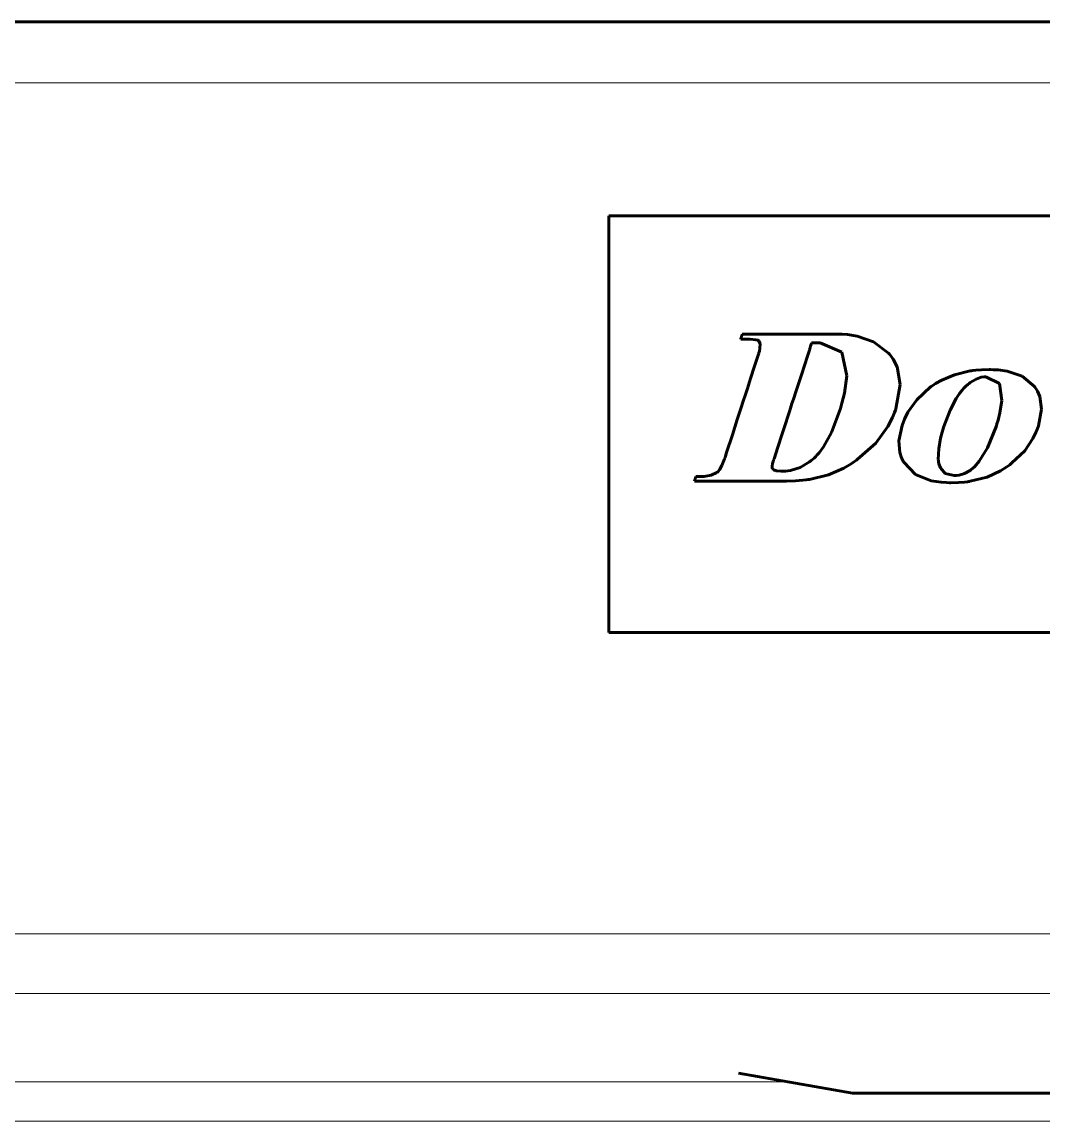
# Model space of a CAD drawing. Header units: millimetres. Extents: x 0 to 594, y 0 to 420.
# Drawn here: x 460.98 to 466.86, y 382.87 to 389.2 of the extents above; entities that cross this region are included whole.
import ezdxf

# ---------------------------------------------------------------- set-up
doc = ezdxf.new("R2010")
doc.units = ezdxf.units.MM
doc.linetypes.add('K5LT_BASIC', pattern=[0])
doc.linetypes.add('K5LT_THIN', pattern=[0])
doc.layers.add('Системный слой', color=7, linetype='Continuous')

# ---------------------------------------------------------------- blocks, each defined once
blk = doc.blocks.new('U338')
at = {"layer": 'Системный слой', "color": 5, "linetype": 'K5LT_BASIC', "lineweight": 60, "true_color": 0x0000ff}
for p, q in [((464.361, 388.08), (472.161, 388.08)), ((464.361, 385.68), (464.361, 388.08)), ((472.161, 388.08), (472.161, 385.68)), ((472.161, 385.68), (464.361, 385.68))]:
    blk.add_line(p, q, dxfattribs=at)
blk = doc.blocks.new('U348')
at = {"layer": 'Системный слой', "color": 5, "linetype": 'K5LT_BASIC', "lineweight": 60, "true_color": 0x0000ff}
for p, q in [((465.5138, 387.3017), (465.5042, 387.272)), ((465.5162, 387.3089), (465.5138, 387.3017)), ((465.5167, 387.3104), (465.5162, 387.3089)), ((465.5168, 387.3108), (465.5167, 387.3106)), ((465.5167, 387.3106), (465.5167, 387.3104)), ((465.5179, 387.3147), (465.5168, 387.3108)), ((465.5192, 387.3194), (465.5179, 387.3147)), ((465.5203, 387.3231), (465.5192, 387.3194)), ((465.521, 387.3258), (465.5203, 387.3231)), ((465.5215, 387.3276), (465.521, 387.3258)), ((465.5219, 387.3288), (465.5215, 387.3276)), ((465.5221, 387.3296), (465.5219, 387.3288)), ((465.5223, 387.3304), (465.5221, 387.3296)), ((465.5228, 387.3319), (465.5223, 387.3304)), ((465.5236, 387.3349), (465.5228, 387.3319)), ((465.5252, 387.3405), (465.5236, 387.3349)), ((465.5271, 387.3471), (465.5252, 387.3405)), ((465.5276, 387.349), (465.5271, 387.3471)), ((465.5277, 387.3494), (465.5276, 387.349)), ((465.5281, 387.3495), (465.5277, 387.3495)), ((465.5277, 387.3495), (465.5277, 387.3494)), ((465.5331, 387.3495), (465.5281, 387.3495)), ((465.539, 387.3495), (465.5331, 387.3495)), ((465.5437, 387.3495), (465.539, 387.3495)), ((465.547, 387.3495), (465.5437, 387.3495)), ((465.5493, 387.3495), (465.547, 387.3495)), ((465.5508, 387.3495), (465.5493, 387.3495)), ((465.5519, 387.3495), (465.5508, 387.3495)), ((465.5529, 387.3495), (465.5519, 387.3495)), ((465.5548, 387.3495), (465.5529, 387.3495)), ((465.5586, 387.3495), (465.5548, 387.3495)), ((465.5658, 387.3495), (465.5586, 387.3495)), ((465.5741, 387.3495), (465.5658, 387.3495)), ((465.5764, 387.3495), (465.5741, 387.3495)), ((465.577, 387.3495), (465.5764, 387.3495)), ((465.5771, 387.3495), (465.577, 387.3495)), ((465.7027, 387.2948), (465.5771, 387.3495)), ((465.7311, 387.1582), (465.7027, 387.2948)), ((465.5042, 387.272), (465.4695, 387.1653)), ((465.4695, 387.1653), (465.4395, 387.0732)), ((465.717, 387.059), (465.7311, 387.1582)), ((465.4395, 387.0732), (465.4235, 387.0239)), ((465.703, 387.0017), (465.717, 387.059)), ((465.4071, 386.9734), (465.4008, 386.9541)), ((465.4113, 386.9864), (465.4071, 386.9734)), ((465.4154, 386.9989), (465.4113, 386.9864)), ((465.4235, 387.0239), (465.4154, 386.9989)), ((465.6894, 386.9554), (465.6942, 386.9712)), ((465.6942, 386.9712), (465.703, 387.0017)), ((465.3915, 386.9255), (465.3778, 386.8835)), ((465.4008, 386.9541), (465.3915, 386.9255)), ((465.6421, 386.8326), (465.6894, 386.9554)), ((465.3778, 386.8835), (465.3585, 386.8242)), ((465.3585, 386.8242), (465.334, 386.7486)), ((465.5963, 386.7502), (465.6421, 386.8326)), ((465.334, 386.7486), (465.3121, 386.6814)), ((465.5714, 386.7164), (465.5963, 386.7502)), ((465.304, 386.6547), (465.301, 386.6383)), ((465.3067, 386.6648), (465.304, 386.6547)), ((465.3085, 386.6703), (465.3067, 386.6648)), ((465.3094, 386.6732), (465.3085, 386.6703)), ((465.3099, 386.6747), (465.3094, 386.6732)), ((465.3121, 386.6814), (465.3099, 386.6747)), ((465.4616, 386.631), (465.5171, 386.6645)), ((465.5171, 386.6645), (465.5177, 386.665)), ((465.5177, 386.665), (465.519, 386.666)), ((465.519, 386.666), (465.5217, 386.668)), ((465.5217, 386.668), (465.5265, 386.6718)), ((465.5265, 386.6718), (465.5334, 386.6773)), ((465.5334, 386.6773), (465.543, 386.6856)), ((465.543, 386.6856), (465.5484, 386.691)), ((465.5484, 386.691), (465.5518, 386.6944)), ((465.5518, 386.6944), (465.5584, 386.7014)), ((465.5584, 386.7014), (465.5714, 386.7164)), ((465.301, 386.6383), (465.3019, 386.6258)), ((465.3019, 386.6258), (465.3023, 386.6251)), ((465.3023, 386.6251), (465.3032, 386.6238)), ((465.3032, 386.6238), (465.3052, 386.6213)), ((465.3052, 386.6213), (465.3104, 386.6172)), ((465.3104, 386.6172), (465.3253, 386.6117)), ((465.3253, 386.6117), (465.3507, 386.6096)), ((465.3507, 386.6096), (465.3545, 386.6097)), ((465.3545, 386.6097), (465.3621, 386.6099)), ((465.3621, 386.6099), (465.3772, 386.6108)), ((465.3772, 386.6108), (465.4066, 386.6147)), ((465.4066, 386.6147), (465.4616, 386.631))]:
    blk.add_line(p, q, dxfattribs=at)
blk = doc.blocks.new('U349')
at = {"layer": 'Системный слой', "color": 5, "linetype": 'K5LT_BASIC', "lineweight": 60, "true_color": 0x0000ff}
for p, q in [((465.1203, 387.371), (465.1204, 387.3713)), ((465.1203, 387.3709), (465.1203, 387.371)), ((465.1747, 387.3709), (465.1203, 387.3709)), ((465.1204, 387.3713), (465.1208, 387.3727)), ((465.1208, 387.3727), (465.1222, 387.3774)), ((465.1222, 387.3774), (465.1235, 387.3814)), ((465.1235, 387.3814), (465.1241, 387.3836)), ((465.1241, 387.3836), (465.1245, 387.3847)), ((465.1245, 387.3847), (465.1246, 387.3852)), ((465.1246, 387.3852), (465.1248, 387.3858)), ((465.1248, 387.3858), (465.1251, 387.3867)), ((465.1251, 387.3867), (465.1255, 387.388)), ((465.1255, 387.388), (465.1261, 387.3899)), ((465.1261, 387.3899), (465.1269, 387.3926)), ((465.1269, 387.3926), (465.1279, 387.396)), ((465.1279, 387.396), (465.1288, 387.3988)), ((465.1288, 387.3988), (465.1289, 387.3989)), ((465.1289, 387.3989), (465.1298, 387.3989)), ((465.1298, 387.3989), (465.1343, 387.3989)), ((465.1343, 387.3989), (465.1526, 387.3989)), ((465.1526, 387.3989), (465.2183, 387.3989)), ((465.2074, 387.3668), (465.1747, 387.3709)), ((465.2183, 387.3637), (465.2074, 387.3668)), ((465.2183, 387.3989), (465.2742, 387.3989)), ((465.2224, 387.3619), (465.2183, 387.3637)), ((465.224, 387.3609), (465.2224, 387.3619)), ((465.2248, 387.3604), (465.224, 387.3609)), ((465.2325, 387.3435), (465.2248, 387.3604)), ((465.2742, 387.3989), (465.3041, 387.3989)), ((465.3041, 387.3989), (465.3193, 387.3989)), ((465.3193, 387.3989), (465.3269, 387.3989)), ((465.3269, 387.3989), (465.3349, 387.3989)), ((465.3349, 387.3989), (465.3467, 387.3989)), ((465.3467, 387.3989), (465.3643, 387.3989)), ((465.3643, 387.3989), (465.3901, 387.3989)), ((465.3901, 387.3989), (465.4265, 387.3989)), ((465.4265, 387.3989), (465.4727, 387.3989)), ((465.4727, 387.3989), (465.5134, 387.3989)), ((465.5134, 387.3989), (465.5168, 387.3989)), ((465.5168, 387.3989), (465.5172, 387.3989)), ((465.5172, 387.3989), (465.519, 387.3989)), ((465.519, 387.3989), (465.5266, 387.3989)), ((465.5266, 387.3989), (465.5539, 387.3989)), ((465.5539, 387.3989), (465.5773, 387.3989)), ((465.5773, 387.3989), (465.5898, 387.3989)), ((465.5898, 387.3989), (465.5962, 387.3989)), ((465.5962, 387.3989), (465.5994, 387.3989)), ((465.5994, 387.3989), (465.6027, 387.3989)), ((465.6027, 387.3989), (465.6077, 387.3989)), ((465.6077, 387.3989), (465.615, 387.3989)), ((465.615, 387.3989), (465.6258, 387.3989)), ((465.6258, 387.3989), (465.641, 387.3989)), ((465.641, 387.3989), (465.6604, 387.3989)), ((465.6604, 387.3989), (465.6772, 387.3989)), ((465.6772, 387.3989), (465.6824, 387.3989)), ((465.6824, 387.3989), (465.6901, 387.3988)), ((465.6901, 387.3988), (465.7053, 387.3984)), ((465.7053, 387.3984), (465.7348, 387.3964)), ((465.7348, 387.3964), (465.7898, 387.3884)), ((465.7898, 387.3884), (465.885, 387.3556)), ((465.885, 387.3556), (465.972, 387.2887)), ((465.2229, 387.2844), (465.2237, 387.2869)), ((465.2237, 387.2869), (465.2251, 387.2917)), ((465.2251, 387.2917), (465.2277, 387.3009)), ((465.2277, 387.3009), (465.2312, 387.3175)), ((465.2312, 387.3175), (465.2325, 387.3435)), ((465.972, 387.2887), (465.9762, 387.284)), ((465.2003, 387.2147), (465.2208, 387.2779)), ((465.2208, 387.2779), (465.2229, 387.2844)), ((465.9762, 387.284), (465.9841, 387.2744)), ((465.9841, 387.2744), (465.9985, 387.2543)), ((465.9985, 387.2543), (466.0206, 387.2106)), ((465.177, 387.1428), (465.2003, 387.2147)), ((466.0206, 387.2106), (466.0384, 387.1094)), ((465.1587, 387.0865), (465.177, 387.1428)), ((466.0384, 387.1094), (466.0132, 386.9687)), ((465.1369, 387.0192), (465.1457, 387.0465)), ((465.1457, 387.0465), (465.1587, 387.0865)), ((465.1155, 386.9532), (465.1231, 386.9767)), ((465.1231, 386.9767), (465.1269, 386.9885)), ((465.1269, 386.9885), (465.1309, 387.0008)), ((465.1309, 387.0008), (465.1369, 387.0192)), ((465.0723, 386.8202), (465.1004, 386.9069)), ((465.1004, 386.9069), (465.1155, 386.9532)), ((465.9937, 386.9195), (465.9669, 386.8666)), ((466.0053, 386.9472), (465.9937, 386.9195)), ((466.0107, 386.9615), (466.0053, 386.9472)), ((466.0132, 386.9687), (466.0107, 386.9615)), ((465.9669, 386.8666), (465.8983, 386.7715)), ((465.0391, 386.718), (465.0723, 386.8202)), ((465.0299, 386.6895), (465.0391, 386.718)), ((465.8983, 386.7715), (465.7912, 386.6765)), ((465.0119, 386.6433), (465.0272, 386.6811)), ((465.0272, 386.6811), (465.0276, 386.6826)), ((465.0276, 386.6826), (465.0299, 386.6895)), ((465.7763, 386.6659), (465.756, 386.6524)), ((465.7863, 386.6729), (465.7763, 386.6659)), ((465.7912, 386.6765), (465.7863, 386.6729)), ((464.9499, 386.5866), (464.9832, 386.6017)), ((464.9832, 386.6017), (464.9842, 386.6026)), ((464.9842, 386.6026), (464.9862, 386.6044)), ((464.9862, 386.6044), (464.9901, 386.6084)), ((464.9901, 386.6084), (464.9976, 386.618)), ((464.9976, 386.618), (465.0119, 386.6433)), ((465.7144, 386.6281), (465.6264, 386.5897)), ((465.756, 386.6524), (465.7144, 386.6281)), ((464.8535, 386.5517), (464.8536, 386.552)), ((464.8535, 386.5516), (464.8535, 386.5517)), ((464.8535, 386.5516), (464.8535, 386.5516)), ((464.8579, 386.5516), (464.8535, 386.5516)), ((464.8536, 386.552), (464.854, 386.5533)), ((464.854, 386.5533), (464.8554, 386.5579)), ((464.8554, 386.5579), (464.8567, 386.5619)), ((464.8567, 386.5619), (464.8573, 386.564)), ((464.8573, 386.564), (464.8577, 386.5651)), ((464.8577, 386.5651), (464.8578, 386.5656)), ((464.8578, 386.5656), (464.858, 386.5662)), ((464.9134, 386.5516), (464.8579, 386.5516)), ((464.858, 386.5662), (464.8583, 386.5671)), ((464.8583, 386.5671), (464.8587, 386.5684)), ((464.8587, 386.5684), (464.8593, 386.5702)), ((464.8593, 386.5702), (464.8601, 386.5728)), ((464.8601, 386.5728), (464.8611, 386.5761)), ((464.8611, 386.5761), (464.862, 386.5789)), ((464.862, 386.5789), (464.8638, 386.579)), ((464.8638, 386.579), (464.8672, 386.5788)), ((464.8672, 386.5788), (464.874, 386.5787)), ((464.874, 386.5787), (464.8869, 386.5786)), ((464.8869, 386.5786), (464.9106, 386.5797)), ((464.9106, 386.5797), (464.9499, 386.5866)), ((464.9768, 386.5516), (464.9134, 386.5516)), ((465.0266, 386.5516), (464.9768, 386.5516)), ((465.062, 386.5516), (465.0266, 386.5516)), ((465.0862, 386.5516), (465.062, 386.5516)), ((465.1024, 386.5516), (465.0862, 386.5516)), ((465.1133, 386.5516), (465.1024, 386.5516)), ((465.1237, 386.5516), (465.1133, 386.5516)), ((465.1443, 386.5516), (465.1237, 386.5516)), ((465.185, 386.5516), (465.1443, 386.5516)), ((465.2611, 386.5516), (465.185, 386.5516)), ((465.3518, 386.5516), (465.2611, 386.5516)), ((465.377, 386.5516), (465.3518, 386.5516)), ((465.3831, 386.5516), (465.377, 386.5516)), ((465.3844, 386.5516), (465.3831, 386.5516)), ((465.4348, 386.5535), (465.3844, 386.5516)), ((465.4772, 386.5576), (465.4348, 386.5535)), ((465.4978, 386.5601), (465.4772, 386.5576)), ((465.5079, 386.5614), (465.4978, 386.5601)), ((465.513, 386.5621), (465.5079, 386.5614)), ((465.5155, 386.5624), (465.513, 386.5621)), ((465.6264, 386.5897), (465.5155, 386.5624))]:
    blk.add_line(p, q, dxfattribs=at)
blk = doc.blocks.new('U350')
at = {"layer": 'Системный слой', "color": 5, "linetype": 'K5LT_BASIC', "lineweight": 60, "true_color": 0x0000ff}
for p, q in [((466.2778, 387.1343), (466.352, 387.1652)), ((466.352, 387.1652), (466.4422, 387.187)), ((466.4422, 387.187), (466.4432, 387.1871)), ((466.4432, 387.1871), (466.4452, 387.1874)), ((466.4452, 387.1874), (466.4492, 387.188)), ((466.4492, 387.188), (466.4572, 387.1892)), ((466.4572, 387.1892), (466.4735, 387.1912)), ((466.4735, 387.1912), (466.5071, 387.194)), ((466.5071, 387.194), (466.5506, 387.1951)), ((466.5506, 387.1951), (466.5582, 387.195)), ((466.5582, 387.195), (466.573, 387.1946)), ((466.573, 387.1946), (466.6017, 387.193)), ((466.6017, 387.193), (466.6544, 387.186)), ((466.6544, 387.186), (466.7415, 387.1569)), ((466.2129, 387.095), (466.2171, 387.0979)), ((466.2171, 387.0979), (466.2256, 387.1036)), ((466.2256, 387.1036), (466.2427, 387.1146)), ((466.2427, 387.1146), (466.2778, 387.1343)), ((466.7415, 387.1569), (466.8118, 387.097)), ((466.8118, 387.097), (466.8145, 387.0935)), ((466.1335, 387.0216), (466.2129, 387.095)), ((466.8145, 387.0935), (466.8197, 387.0863)), ((466.8197, 387.0863), (466.8289, 387.0714)), ((466.8289, 387.0714), (466.8428, 387.0393)), ((466.8428, 387.0393), (466.8528, 386.9674)), ((466.0824, 386.9491), (466.1335, 387.0216)), ((466.055, 386.8891), (466.0631, 386.9096)), ((466.0631, 386.9096), (466.0824, 386.9491)), ((466.8528, 386.9674), (466.8341, 386.8712)), ((466.0316, 386.7849), (466.0496, 386.8733)), ((466.0496, 386.8733), (466.0513, 386.8786)), ((466.0513, 386.8786), (466.055, 386.8891)), ((466.8288, 386.8559), (466.821, 386.836)), ((466.8324, 386.866), (466.8288, 386.8559)), ((466.8341, 386.8712), (466.8324, 386.866)), ((466.0372, 386.7179), (466.0316, 386.7849)), ((466.8028, 386.7978), (466.7556, 386.7279)), ((466.821, 386.836), (466.8028, 386.7978)), ((466.0468, 386.6869), (466.0372, 386.7179)), ((466.7556, 386.7279), (466.6821, 386.6573)), ((466.0533, 386.6719), (466.0468, 386.6869)), ((466.0569, 386.6645), (466.0533, 386.6719)), ((466.0588, 386.6609), (466.0569, 386.6645)), ((466.126, 386.5903), (466.0588, 386.6609)), ((466.6779, 386.6539), (466.6695, 386.6471)), ((466.6821, 386.6573), (466.6779, 386.6539)), ((466.217, 386.5547), (466.126, 386.5903)), ((466.6164, 386.6113), (466.5391, 386.5755)), ((466.6523, 386.6343), (466.6164, 386.6113)), ((466.6695, 386.6471), (466.6523, 386.6343)), ((466.2741, 386.546), (466.217, 386.5547)), ((466.3056, 386.5439), (466.2741, 386.546)), ((466.3221, 386.5434), (466.3056, 386.5439)), ((466.3305, 386.5433), (466.3221, 386.5434)), ((466.3742, 386.5444), (466.3305, 386.5433)), ((466.4086, 386.5473), (466.3742, 386.5444)), ((466.4259, 386.5493), (466.4086, 386.5473)), ((466.4346, 386.5505), (466.4259, 386.5493)), ((466.4389, 386.5511), (466.4346, 386.5505)), ((466.4411, 386.5515), (466.4389, 386.5511)), ((466.5391, 386.5755), (466.4411, 386.5515))]:
    blk.add_line(p, q, dxfattribs=at)
blk = doc.blocks.new('U351')
at = {"layer": 'Системный слой', "color": 5, "linetype": 'K5LT_BASIC', "lineweight": 60, "true_color": 0x0000ff}
for p, q in [((466.4149, 387.0974), (466.403, 387.0853)), ((466.4285, 387.1097), (466.4149, 387.0974)), ((466.4357, 387.1157), (466.4285, 387.1097)), ((466.4392, 387.1186), (466.4357, 387.1157)), ((466.4409, 387.1199), (466.4392, 387.1186)), ((466.4418, 387.1206), (466.4409, 387.1199)), ((466.4755, 387.1407), (466.4418, 387.1206)), ((466.5047, 387.1505), (466.4755, 387.1407)), ((466.5193, 387.1529), (466.5047, 387.1505)), ((466.5267, 387.1535), (466.5193, 387.1529)), ((466.5304, 387.1536), (466.5267, 387.1535)), ((466.5322, 387.1536), (466.5304, 387.1536)), ((466.611, 387.1145), (466.5322, 387.1536)), ((466.6244, 387.0165), (466.611, 387.1145)), ((466.3794, 387.0564), (466.3606, 387.0282)), ((466.3892, 387.0691), (466.3794, 387.0564)), ((466.3941, 387.0751), (466.3892, 387.0691)), ((466.3966, 387.078), (466.3941, 387.0751)), ((466.403, 387.0853), (466.3966, 387.078)), ((466.3606, 387.0282), (466.3256, 386.9609)), ((466.6125, 386.9452), (466.6244, 387.0165)), ((466.3256, 386.9609), (466.29, 386.8682)), ((466.6021, 386.904), (466.6125, 386.9452)), ((466.2857, 386.8539), (466.2804, 386.8355)), ((466.2886, 386.8634), (466.2857, 386.8539)), ((466.29, 386.8682), (466.2886, 386.8634)), ((466.5413, 386.7445), (466.5923, 386.8707)), ((466.5923, 386.8707), (466.5957, 386.882)), ((466.5957, 386.882), (466.6021, 386.904)), ((466.2715, 386.8004), (466.2601, 386.7378)), ((466.2804, 386.8355), (466.2715, 386.8004)), ((466.2601, 386.7378), (466.258, 386.6765)), ((466.4934, 386.667), (466.5413, 386.7445)), ((466.258, 386.6765), (466.2584, 386.6729)), ((466.2584, 386.6729), (466.2593, 386.6659)), ((466.2593, 386.6659), (466.2619, 386.6527)), ((466.4675, 386.6372), (466.4934, 386.667)), ((466.2619, 386.6527), (466.2701, 386.6297)), ((466.2701, 386.6297), (466.298, 386.5975)), ((466.298, 386.5975), (466.3492, 386.5846)), ((466.3787, 386.5878), (466.4089, 386.5973)), ((466.4089, 386.5973), (466.4422, 386.6147)), ((466.4422, 386.6147), (466.4439, 386.616)), ((466.4439, 386.616), (466.4474, 386.6188)), ((466.4474, 386.6188), (466.4542, 386.6245)), ((466.4542, 386.6245), (466.4675, 386.6372)), ((466.3492, 386.5846), (466.3512, 386.5847)), ((466.3512, 386.5847), (466.3552, 386.5848)), ((466.3552, 386.5848), (466.3631, 386.5854)), ((466.3631, 386.5854), (466.3787, 386.5878))]:
    blk.add_line(p, q, dxfattribs=at)
blk = doc.blocks.new('U339')
at = {"layer": 'Системный слой'}
for name in ['U349', 'U348', 'U350', 'U351']:
    blk.add_blockref(name, (0, 0), dxfattribs=at)
blk = doc.blocks.new('U337')
at = {"layer": 'Системный слой'}
for name in ['U338', 'U339']:
    blk.add_blockref(name, (0, 0), dxfattribs=at)

msp = doc.modelspace()

# ---------------------------------------------------------------- linework, layer by layer
at = {"layer": 'Системный слой', "color": 5, "linetype": 'K5LT_BASIC', "lineweight": 60, "true_color": 0x0000ff}
for p, q in [((473.51471, 389.19723), (227.51471, 389.19723)), ((465.76471, 383.02649), (465.10731, 383.14241)), ((467.18971, 383.02649), (465.76471, 383.02649))]:
    msp.add_line(p, q, dxfattribs=at)
at = {"layer": 'Системный слой', "color": 7, "linetype": 'K5LT_THIN', "lineweight": 18}
for p, q in [((473.51471, 388.84723), (161.01471, 388.84723)), ((473.51471, 383.94448), (161.01471, 383.94448)), ((473.51471, 383.602), (161.01471, 383.602)), ((465.39315, 383.09201), (169.13626, 383.09201)), ((467.18971, 382.86695), (167.33971, 382.86695))]:
    msp.add_line(p, q, dxfattribs=at)

# ---------------------------------------------------------------- block references
at = {"layer": 'Системный слой'}
msp.add_blockref('U337', (0, 0), dxfattribs=at)

doc.saveas('drawing.dxf')
